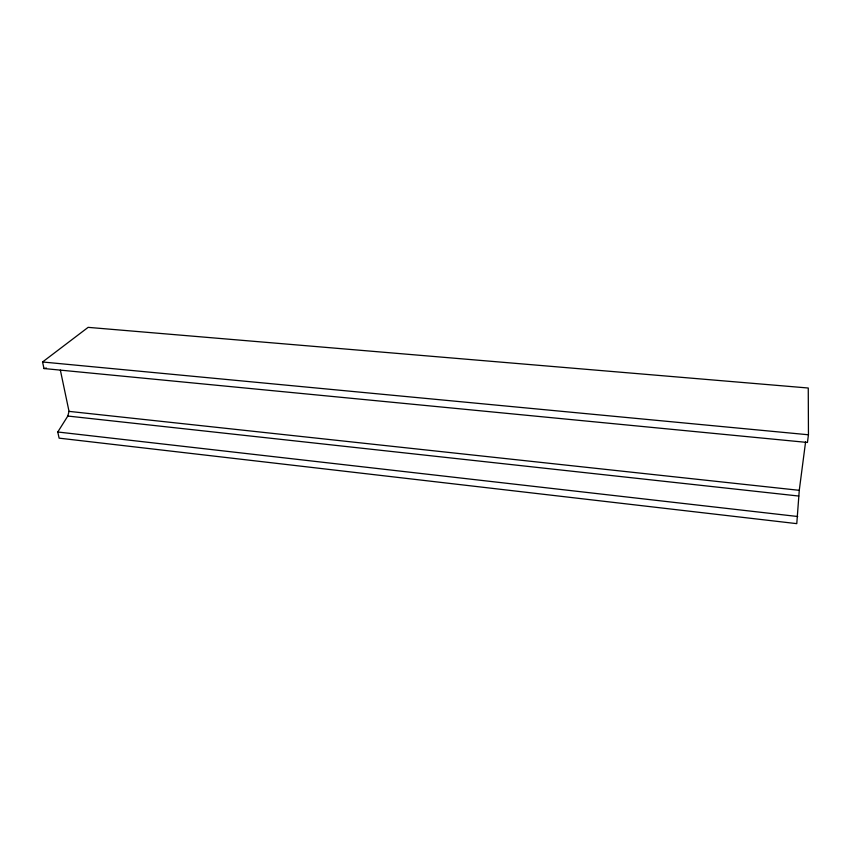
<?xml version="1.0" encoding="UTF-8"?>
<svg xmlns="http://www.w3.org/2000/svg" width="851" height="851" viewBox="0 0 851 851"><rect width="100%" height="100%" fill="white"/><g stroke="black" fill="none" stroke-linecap="round" stroke-linejoin="round"><path stroke-width="1.28" d="M60.357 370.111L69.027 411.373L67.814 416.043L57.772 432L59.113 438.148L796.781 523.642L799.27 490.325L805.589 441.871M808.45 434.776L807.439 442.467L43.975 368.536L42.55 361.983L88.132 327.358L808.259 388.013L808.45 434.776L42.55 361.983M43.975 368.536L46.38 368.047M69.027 411.373L799.27 490.325M67.814 416.043L798.791 496.048M57.772 432L797.717 516.514"/></g></svg>
